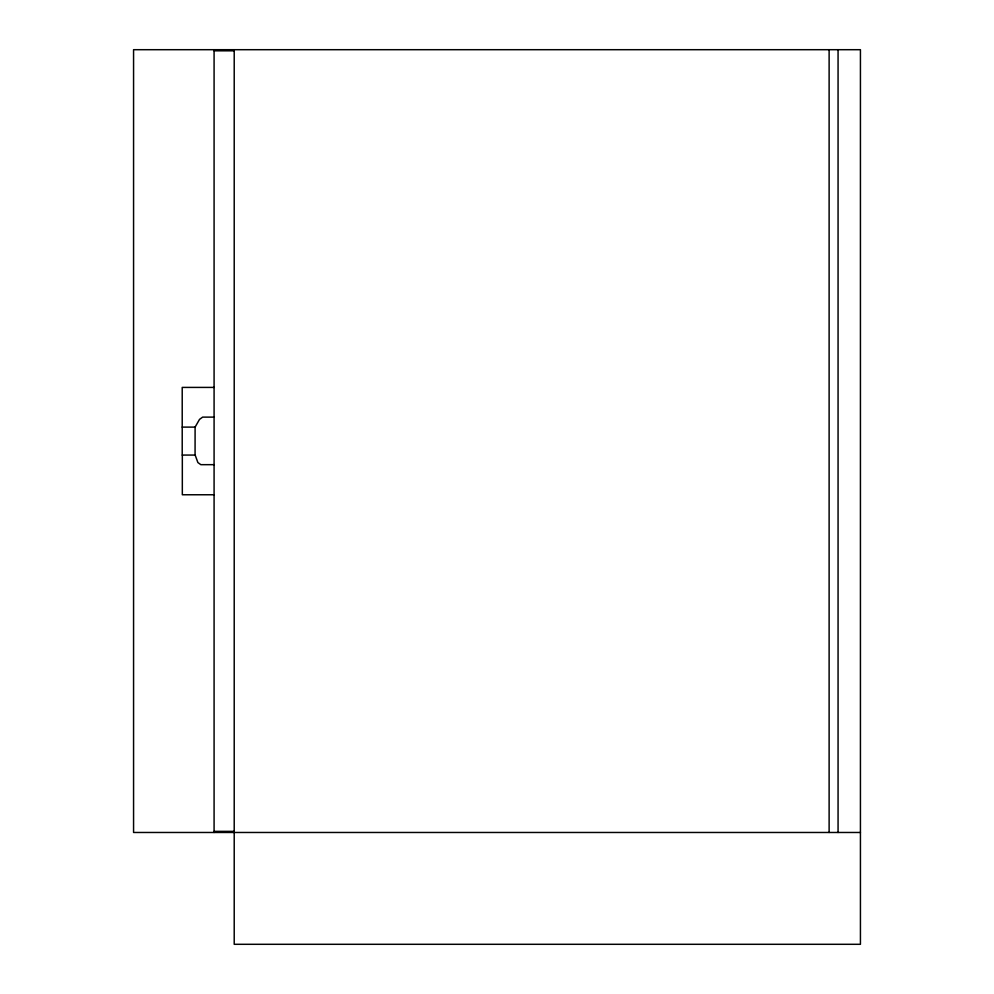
<?xml version="1.0" encoding="UTF-8"?>
<svg xmlns="http://www.w3.org/2000/svg" width="994" height="994" viewBox="0 0 994 994"><rect width="100%" height="100%" fill="white"/><g stroke="black" fill="none" stroke-linecap="round" stroke-linejoin="round"><path stroke-width="1.49" d="M214.083 417.12L202.639 417.12L199.521 419.381L195.097 427.109L195.072 455.066L182.213 455.066L182.213 387.411L214.083 387.411M214.083 50.818L234.211 50.818M182.213 427.109L195.072 427.109M214.195 464.67L200.838 464.67L197.881 462.545L195.159 455.066M214.195 494.763L182.324 494.763L182.324 455.066M214.083 831.357L234.211 831.357M860.431 832.475L133.569 832.475L133.569 49.7L860.431 49.7L860.431 944.3L234.211 944.3L234.211 49.7M838.066 49.7L838.066 832.475M829.12 49.7L829.12 832.475M214.083 49.7L214.083 832.475"/></g></svg>
